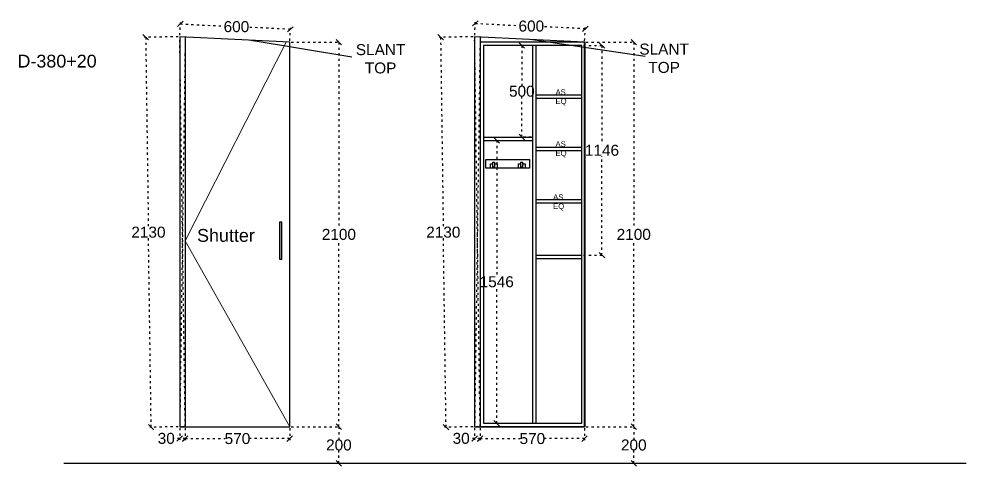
# Model space of a CAD drawing. Header units: millimetres. Extents: x 220712 to 1505573, y -354410 to 241923.
# Drawn here: x 285682 to 290849, y 85065 to 87507 of the extents above; entities that cross this region are included whole.
import ezdxf

# ---------------------------------------------------------------- set-up
doc = ezdxf.new("R2010")
doc.units = ezdxf.units.MM
doc.header["$MEASUREMENT"] = 0
doc.linetypes.add('ACAD_ISO03W100', pattern=[30, 12, -18])
doc.layers.add('Walls', color=253, linetype='Continuous')
doc.layers.add('Words', color=7, linetype='Continuous')
doc.styles.get("Standard").update_dxf_attribs({"font": 'arial.ttf'})
doc.dimstyles.get("Standard").update_dxf_attribs({"dimtxt": 60, "dimasz": 30, "dimexe": 7.75, "dimexo": 8.13, "dimgap": 0.63, "dimtad": 0, "dimtih": 1, "dimtoh": 1, "dimdec": 0, "dimzin": 0, "dimtxsty": 'Standard', "dimblk": 'OBLIQUE', "dimcen": 2.25, "dimclrd": 1, "dimclre": 1, "dimclrt": 1, "dimadec": 0, "dimazin": 0, "dimtfac": 1, "dimtdec": 0, "dimtofl": 0, "dimtmove": 0, "dimatfit": 3, "dimfxl": 1, "dimtolj": 1, "dimtzin": 0, "dimlwd": 30, "dimarcsym": 0})

# ---------------------------------------------------------------- blocks, each defined once
blk = doc.blocks.new('_Oblique')
at = {"color": 0, "linetype": 'ByBlock', "lineweight": -2}
blk.add_line((-0.5, -0.5), (0.5, 0.5), dxfattribs=at)
blk = doc.blocks.new('*D2272')
at = {"layer": 'Defpoints', "color": 0, "linetype": 'ACAD_ISO03W100', "lineweight": -2, "transparency": 16777216}
for p in [(286373, 87406.7), (286558.8, 87409.3), (286588.8, 85279.8)]:
    blk.add_point(p, dxfattribs=at)
at = {"layer": 'Walls', "color": 1, "linetype": 'ACAD_ISO03W100', "lineweight": -2, "transparency": 16777216}
for p, q in [((286550.6, 87409.2), (286365.2, 87406.6)), ((286580.6, 85279.7), (286395.2, 85277.1))]:
    blk.add_line(p, q, dxfattribs=at)
at = {"layer": 'Walls', "color": 1, "linetype": 'ACAD_ISO03W100', "lineweight": 30, "transparency": 16777216}
for p, q in [((286373, 87406.7), (286387.5, 86373.2)), ((286403, 85277.2), (286388.4, 86310.7))]:
    blk.add_line(p, q, dxfattribs=at)
at = {"layer": 'Walls', "color": 1, "linetype": 'ACAD_ISO03W100', "lineweight": 30, "transparency": 16777216, "xscale": 30, "yscale": 30, "zscale": 30}
for p, rotation in [((286373, 87406.7), 90.80711889457649), ((286403, 85277.2), 270.8071188945765)]:
    blk.add_blockref('_Oblique', p, dxfattribs=dict(at, rotation=rotation))
at = {"layer": 'Walls', "color": 1, "linetype": 'ACAD_ISO03W100', "transparency": 16777216, "insert": (286388, 86341.9), "char_height": 60, "attachment_point": 5}
blk.add_mtext('\\A1;2130', dxfattribs=at)
blk = doc.blocks.new('*D2273')
at = {"layer": 'Defpoints', "color": 0, "linetype": 'ACAD_ISO03W100', "lineweight": -2, "transparency": 16777216}
for p in [(287158.8, 87379.8), (287427.2, 87379.8), (287158.8, 85279.8)]:
    blk.add_point(p, dxfattribs=at)
at = {"layer": 'Walls', "color": 1, "linetype": 'ACAD_ISO03W100', "lineweight": -2, "transparency": 16777216}
for p, q in [((287166.9, 87379.8), (287435, 87379.8)), ((287166.9, 85279.8), (287435, 85279.8))]:
    blk.add_line(p, q, dxfattribs=at)
at = {"layer": 'Walls', "color": 1, "linetype": 'ACAD_ISO03W100', "lineweight": 30, "transparency": 16777216}
for p, q in [((287427.2, 87379.8), (287427.2, 86361.1)), ((287427.2, 85279.8), (287427.2, 86298.5))]:
    blk.add_line(p, q, dxfattribs=at)
at = {"layer": 'Walls', "color": 1, "linetype": 'ACAD_ISO03W100', "lineweight": 30, "transparency": 16777216, "xscale": 30, "yscale": 30, "zscale": 30}
for p, rotation in [((287427.2, 87379.8), 90), ((287427.2, 85279.8), 270)]:
    blk.add_blockref('_Oblique', p, dxfattribs=dict(at, rotation=rotation))
at = {"layer": 'Walls', "color": 1, "linetype": 'ACAD_ISO03W100', "transparency": 16777216, "insert": (287427.2, 86329.8), "char_height": 60, "attachment_point": 5}
blk.add_mtext('\\A1;2100', dxfattribs=at)
blk = doc.blocks.new('*D2107')
at = {"layer": 'Defpoints', "color": 0, "linetype": 'ACAD_ISO03W100', "lineweight": -2, "transparency": 16777216}
for p in [(286562.2, 87479.5), (286558.8, 87409.3), (287158.8, 87379.8)]:
    blk.add_point(p, dxfattribs=at)
at = {"layer": 'Walls', "color": 1, "linetype": 'ACAD_ISO03W100', "lineweight": -2, "transparency": 16777216}
for p, q in [((286559.1, 87417.4), (286562.6, 87487.3)), ((287159.1, 87387.9), (287162.6, 87457.8))]:
    blk.add_line(p, q, dxfattribs=at)
at = {"layer": 'Walls', "color": 1, "linetype": 'ACAD_ISO03W100', "lineweight": 30, "transparency": 16777216}
for p, q in [((286562.2, 87479.5), (286801.2, 87467.8)), ((287162.2, 87450), (286935.2, 87461.2))]:
    blk.add_line(p, q, dxfattribs=at)
at = {"layer": 'Walls', "color": 1, "linetype": 'ACAD_ISO03W100', "lineweight": 30, "transparency": 16777216, "xscale": 30, "yscale": 30, "zscale": 30}
for p, rotation in [((286562.2, 87479.5), 177.1852241569176), ((287162.2, 87450), 357.1852241569176)]:
    blk.add_blockref('_Oblique', p, dxfattribs=dict(at, rotation=rotation))
at = {"layer": 'Walls', "color": 1, "linetype": 'ACAD_ISO03W100', "transparency": 16777216, "insert": (286868.2, 87464.5), "char_height": 60, "attachment_point": 5}
blk.add_mtext('\\A1;600', dxfattribs=at)
blk = doc.blocks.new('*D2274')
at = {"layer": 'Defpoints', "color": 0, "linetype": 'ACAD_ISO03W100', "lineweight": -2, "transparency": 16777216}
for p in [(286588.8, 85280.3), (287158.8, 85279.8), (287158.8, 85214.8)]:
    blk.add_point(p, dxfattribs=at)
at = {"layer": 'Walls', "color": 1, "linetype": 'ACAD_ISO03W100', "lineweight": -2, "transparency": 16777216}
for p, q in [((286588.8, 85272.2), (286588.8, 85207.1)), ((287158.8, 85271.7), (287158.8, 85207.1))]:
    blk.add_line(p, q, dxfattribs=at)
at = {"layer": 'Walls', "color": 1, "linetype": 'ACAD_ISO03W100', "lineweight": 30, "transparency": 16777216}
for p, q in [((286588.8, 85214.8), (286806.9, 85214.8)), ((287158.8, 85214.8), (286940.6, 85214.8))]:
    blk.add_line(p, q, dxfattribs=at)
at = {"layer": 'Walls', "color": 1, "linetype": 'ACAD_ISO03W100', "lineweight": 30, "transparency": 16777216, "xscale": 30, "yscale": 30, "zscale": 30, "rotation": 180}
blk.add_blockref('_Oblique', (286588.8, 85214.8), dxfattribs=at)
at = {"layer": 'Walls', "color": 1, "linetype": 'ACAD_ISO03W100', "lineweight": 30, "transparency": 16777216, "xscale": 30, "yscale": 30, "zscale": 30}
blk.add_blockref('_Oblique', (287158.8, 85214.8), dxfattribs=at)
at = {"layer": 'Walls', "color": 1, "linetype": 'ACAD_ISO03W100', "transparency": 16777216, "insert": (286873.8, 85214.8), "char_height": 60, "attachment_point": 5}
blk.add_mtext('\\A1;570', dxfattribs=at)
blk = doc.blocks.new('*D2275')
at = {"layer": 'Defpoints', "color": 0, "linetype": 'ACAD_ISO03W100', "lineweight": -2, "transparency": 16777216}
for p in [(286558.8, 85280.7), (286588.8, 85280.3), (286558.8, 85215.8)]:
    blk.add_point(p, dxfattribs=at)
at = {"layer": 'Walls', "color": 1, "linetype": 'ACAD_ISO03W100', "lineweight": -2, "transparency": 16777216}
for p, q in [((286558.8, 85272.6), (286558.8, 85208.1)), ((286588.8, 85272.2), (286588.8, 85208.1))]:
    blk.add_line(p, q, dxfattribs=at)
at = {"layer": 'Walls', "color": 1, "linetype": 'ACAD_ISO03W100', "lineweight": 30, "transparency": 16777216}
for p, q in [((286558.8, 85215.8), (286528.8, 85215.8)), ((286588.8, 85215.8), (286558.8, 85215.8))]:
    blk.add_line(p, q, dxfattribs=at)
at = {"layer": 'Walls', "color": 1, "linetype": 'ACAD_ISO03W100', "lineweight": 30, "transparency": 16777216, "xscale": 30, "yscale": 30, "zscale": 30, "rotation": 180}
blk.add_blockref('_Oblique', (286558.8, 85215.8), dxfattribs=at)
at = {"layer": 'Walls', "color": 1, "linetype": 'ACAD_ISO03W100', "lineweight": 30, "transparency": 16777216, "xscale": 30, "yscale": 30, "zscale": 30}
blk.add_blockref('_Oblique', (286588.8, 85215.8), dxfattribs=at)
at = {"layer": 'Walls', "color": 1, "linetype": 'ACAD_ISO03W100', "transparency": 16777216, "insert": (286485.3, 85215.8), "char_height": 60, "attachment_point": 5}
blk.add_mtext('\\A1;30', dxfattribs=at)
blk = doc.blocks.new('*D2263')
at = {"layer": 'Defpoints', "color": 0, "linetype": 'ACAD_ISO03W100', "lineweight": -2, "transparency": 16777216}
for p in [(287982, 87406.7), (288167.8, 87409.3), (288197.8, 85279.8)]:
    blk.add_point(p, dxfattribs=at)
at = {"layer": 'Walls', "color": 1, "linetype": 'ACAD_ISO03W100', "lineweight": -2, "transparency": 16777216}
for p, q in [((288159.6, 87409.2), (287974.2, 87406.6)), ((288189.6, 85279.7), (288004.2, 85277.1))]:
    blk.add_line(p, q, dxfattribs=at)
at = {"layer": 'Walls', "color": 1, "linetype": 'ACAD_ISO03W100', "lineweight": 30, "transparency": 16777216}
for p, q in [((287982, 87406.7), (287996.5, 86373.2)), ((288012, 85277.2), (287997.4, 86310.7))]:
    blk.add_line(p, q, dxfattribs=at)
at = {"layer": 'Walls', "color": 1, "linetype": 'ACAD_ISO03W100', "lineweight": 30, "transparency": 16777216, "xscale": 30, "yscale": 30, "zscale": 30}
for p, rotation in [((287982, 87406.7), 90.80711889457649), ((288012, 85277.2), 270.8071188945765)]:
    blk.add_blockref('_Oblique', p, dxfattribs=dict(at, rotation=rotation))
at = {"layer": 'Walls', "color": 1, "linetype": 'ACAD_ISO03W100', "transparency": 16777216, "insert": (287997, 86341.9), "char_height": 60, "attachment_point": 5}
blk.add_mtext('\\A1;2130', dxfattribs=at)
blk = doc.blocks.new('*D2264')
at = {"layer": 'Defpoints', "color": 0, "linetype": 'ACAD_ISO03W100', "lineweight": -2, "transparency": 16777216}
for p in [(288767.8, 87379.8), (289036.2, 87379.8), (288767.8, 85279.8)]:
    blk.add_point(p, dxfattribs=at)
at = {"layer": 'Walls', "color": 1, "linetype": 'ACAD_ISO03W100', "lineweight": -2, "transparency": 16777216}
for p, q in [((288775.9, 87379.8), (289044, 87379.8)), ((288775.9, 85279.8), (289044, 85279.8))]:
    blk.add_line(p, q, dxfattribs=at)
at = {"layer": 'Walls', "color": 1, "linetype": 'ACAD_ISO03W100', "lineweight": 30, "transparency": 16777216}
for p, q in [((289036.2, 87379.8), (289036.2, 86361.1)), ((289036.2, 85279.8), (289036.2, 86298.5))]:
    blk.add_line(p, q, dxfattribs=at)
at = {"layer": 'Walls', "color": 1, "linetype": 'ACAD_ISO03W100', "lineweight": 30, "transparency": 16777216, "xscale": 30, "yscale": 30, "zscale": 30}
for p, rotation in [((289036.2, 87379.8), 90), ((289036.2, 85279.8), 270)]:
    blk.add_blockref('_Oblique', p, dxfattribs=dict(at, rotation=rotation))
at = {"layer": 'Walls', "color": 1, "linetype": 'ACAD_ISO03W100', "transparency": 16777216, "insert": (289036.2, 86329.8), "char_height": 60, "attachment_point": 5}
blk.add_mtext('\\A1;2100', dxfattribs=at)
blk = doc.blocks.new('*D2106')
at = {"layer": 'Defpoints', "color": 0, "linetype": 'ACAD_ISO03W100', "lineweight": -2, "transparency": 16777216}
for p in [(288171.4, 87482.5), (288167.8, 87409.3), (288767.8, 87379.8)]:
    blk.add_point(p, dxfattribs=at)
at = {"layer": 'Walls', "color": 1, "linetype": 'ACAD_ISO03W100', "lineweight": -2, "transparency": 16777216}
for p, q in [((288168.1, 87417.4), (288171.7, 87490.3)), ((288768.1, 87387.9), (288771.7, 87460.8))]:
    blk.add_line(p, q, dxfattribs=at)
at = {"layer": 'Walls', "color": 1, "linetype": 'ACAD_ISO03W100', "lineweight": 30, "transparency": 16777216}
for p, q in [((288171.4, 87482.5), (288410.2, 87470.8)), ((288771.4, 87453), (288544.2, 87464.2))]:
    blk.add_line(p, q, dxfattribs=at)
at = {"layer": 'Walls', "color": 1, "linetype": 'ACAD_ISO03W100', "lineweight": 30, "transparency": 16777216, "xscale": 30, "yscale": 30, "zscale": 30}
for p, rotation in [((288171.4, 87482.5), 177.1852241569176), ((288771.4, 87453), 357.1852241569176)]:
    blk.add_blockref('_Oblique', p, dxfattribs=dict(at, rotation=rotation))
at = {"layer": 'Walls', "color": 1, "linetype": 'ACAD_ISO03W100', "transparency": 16777216, "insert": (288477.2, 87467.5), "char_height": 60, "attachment_point": 5}
blk.add_mtext('\\A1;600', dxfattribs=at)
blk = doc.blocks.new('*D2265')
at = {"layer": 'Defpoints', "color": 0, "linetype": 'ACAD_ISO03W100', "lineweight": -2, "transparency": 16777216}
for p in [(288197.8, 85280.3), (288767.8, 85279.8), (288767.8, 85214.8)]:
    blk.add_point(p, dxfattribs=at)
at = {"layer": 'Walls', "color": 1, "linetype": 'ACAD_ISO03W100', "lineweight": -2, "transparency": 16777216}
for p, q in [((288197.8, 85272.2), (288197.8, 85207.1)), ((288767.8, 85271.7), (288767.8, 85207.1))]:
    blk.add_line(p, q, dxfattribs=at)
at = {"layer": 'Walls', "color": 1, "linetype": 'ACAD_ISO03W100', "lineweight": 30, "transparency": 16777216}
for p, q in [((288197.8, 85214.8), (288415.9, 85214.8)), ((288767.8, 85214.8), (288549.6, 85214.8))]:
    blk.add_line(p, q, dxfattribs=at)
at = {"layer": 'Walls', "color": 1, "linetype": 'ACAD_ISO03W100', "lineweight": 30, "transparency": 16777216, "xscale": 30, "yscale": 30, "zscale": 30, "rotation": 180}
blk.add_blockref('_Oblique', (288197.8, 85214.8), dxfattribs=at)
at = {"layer": 'Walls', "color": 1, "linetype": 'ACAD_ISO03W100', "lineweight": 30, "transparency": 16777216, "xscale": 30, "yscale": 30, "zscale": 30}
blk.add_blockref('_Oblique', (288767.8, 85214.8), dxfattribs=at)
at = {"layer": 'Walls', "color": 1, "linetype": 'ACAD_ISO03W100', "transparency": 16777216, "insert": (288482.8, 85214.8), "char_height": 60, "attachment_point": 5}
blk.add_mtext('\\A1;570', dxfattribs=at)
blk = doc.blocks.new('*D2266')
at = {"layer": 'Defpoints', "color": 0, "linetype": 'ACAD_ISO03W100', "lineweight": -2, "transparency": 16777216}
for p in [(288167.8, 85280.7), (288197.8, 85280.3), (288167.8, 85215.8)]:
    blk.add_point(p, dxfattribs=at)
at = {"layer": 'Walls', "color": 1, "linetype": 'ACAD_ISO03W100', "lineweight": -2, "transparency": 16777216}
for p, q in [((288167.8, 85272.6), (288167.8, 85208.1)), ((288197.8, 85272.2), (288197.8, 85208.1))]:
    blk.add_line(p, q, dxfattribs=at)
at = {"layer": 'Walls', "color": 1, "linetype": 'ACAD_ISO03W100', "lineweight": 30, "transparency": 16777216}
for p, q in [((288167.8, 85215.8), (288137.8, 85215.8)), ((288197.8, 85215.8), (288167.8, 85215.8))]:
    blk.add_line(p, q, dxfattribs=at)
at = {"layer": 'Walls', "color": 1, "linetype": 'ACAD_ISO03W100', "lineweight": 30, "transparency": 16777216, "xscale": 30, "yscale": 30, "zscale": 30, "rotation": 180}
blk.add_blockref('_Oblique', (288167.8, 85215.8), dxfattribs=at)
at = {"layer": 'Walls', "color": 1, "linetype": 'ACAD_ISO03W100', "lineweight": 30, "transparency": 16777216, "xscale": 30, "yscale": 30, "zscale": 30}
blk.add_blockref('_Oblique', (288197.8, 85215.8), dxfattribs=at)
at = {"layer": 'Walls', "color": 1, "linetype": 'ACAD_ISO03W100', "transparency": 16777216, "insert": (288094.3, 85215.8), "char_height": 60, "attachment_point": 5}
blk.add_mtext('\\A1;30', dxfattribs=at)
blk = doc.blocks.new('*D2267')
at = {"layer": 'Defpoints', "color": 0, "linetype": 'ACAD_ISO03W100', "lineweight": -2, "transparency": 16777216}
for p in [(288425.5, 87361.8), (288753.2, 87361.8), (288484.5, 86861.8)]:
    blk.add_point(p, dxfattribs=at)
at = {"layer": 'Walls', "color": 1, "linetype": 'ACAD_ISO03W100', "lineweight": -2, "transparency": 16777216}
for p, q in [((288745.1, 87361.8), (288417.7, 87361.8)), ((288476.4, 86861.8), (288417.7, 86861.8))]:
    blk.add_line(p, q, dxfattribs=at)
at = {"layer": 'Walls', "color": 1, "linetype": 'ACAD_ISO03W100', "lineweight": 30, "transparency": 16777216}
for p, q in [((288425.5, 87361.8), (288425.5, 87143.1)), ((288425.5, 86861.8), (288425.5, 87080.5))]:
    blk.add_line(p, q, dxfattribs=at)
at = {"layer": 'Walls', "color": 1, "linetype": 'ACAD_ISO03W100', "lineweight": 30, "transparency": 16777216, "xscale": 30, "yscale": 30, "zscale": 30}
for p, rotation in [((288425.5, 87361.8), 90), ((288425.5, 86861.8), 270)]:
    blk.add_blockref('_Oblique', p, dxfattribs=dict(at, rotation=rotation))
at = {"layer": 'Walls', "color": 1, "linetype": 'ACAD_ISO03W100', "transparency": 16777216, "insert": (288425.5, 87111.8), "char_height": 60, "attachment_point": 5}
blk.add_mtext('\\A1;500', dxfattribs=at)
blk = doc.blocks.new('*D2268')
at = {"layer": 'Defpoints', "color": 0, "linetype": 'ACAD_ISO03W100', "lineweight": -2, "transparency": 16777216}
for p in [(287158.8, 85279.8), (287158.8, 85079.8), (287427.3, 85079.8)]:
    blk.add_point(p, dxfattribs=at)
at = {"layer": 'Walls', "color": 1, "linetype": 'ACAD_ISO03W100', "lineweight": -2, "transparency": 16777216}
for p, q in [((287166.9, 85279.8), (287435, 85279.8)), ((287166.9, 85079.8), (287435, 85079.8))]:
    blk.add_line(p, q, dxfattribs=at)
at = {"layer": 'Walls', "color": 1, "linetype": 'ACAD_ISO03W100', "lineweight": 30, "transparency": 16777216}
for p, q in [((287427.3, 85279.8), (287427.3, 85211.1)), ((287427.3, 85079.8), (287427.3, 85148.5))]:
    blk.add_line(p, q, dxfattribs=at)
at = {"layer": 'Walls', "color": 1, "linetype": 'ACAD_ISO03W100', "lineweight": 30, "transparency": 16777216, "xscale": 30, "yscale": 30, "zscale": 30}
for p, rotation in [((287427.3, 85279.8), 90), ((287427.3, 85079.8), 270)]:
    blk.add_blockref('_Oblique', p, dxfattribs=dict(at, rotation=rotation))
at = {"layer": 'Walls', "color": 1, "linetype": 'ACAD_ISO03W100', "transparency": 16777216, "insert": (287427.3, 85179.8), "char_height": 60, "attachment_point": 5}
blk.add_mtext('\\A1;200', dxfattribs=at)
blk = doc.blocks.new('*D2269')
at = {"layer": 'Defpoints', "color": 0, "linetype": 'ACAD_ISO03W100', "lineweight": -2, "transparency": 16777216}
for p in [(288767.8, 85279.8), (288767.8, 85079.8), (289036.3, 85079.8)]:
    blk.add_point(p, dxfattribs=at)
at = {"layer": 'Walls', "color": 1, "linetype": 'ACAD_ISO03W100', "lineweight": -2, "transparency": 16777216}
for p, q in [((288775.9, 85279.8), (289044, 85279.8)), ((288775.9, 85079.8), (289044, 85079.8))]:
    blk.add_line(p, q, dxfattribs=at)
at = {"layer": 'Walls', "color": 1, "linetype": 'ACAD_ISO03W100', "lineweight": 30, "transparency": 16777216}
for p, q in [((289036.3, 85279.8), (289036.3, 85211.1)), ((289036.3, 85079.8), (289036.3, 85148.5))]:
    blk.add_line(p, q, dxfattribs=at)
at = {"layer": 'Walls', "color": 1, "linetype": 'ACAD_ISO03W100', "lineweight": 30, "transparency": 16777216, "xscale": 30, "yscale": 30, "zscale": 30}
for p, rotation in [((289036.3, 85279.8), 90), ((289036.3, 85079.8), 270)]:
    blk.add_blockref('_Oblique', p, dxfattribs=dict(at, rotation=rotation))
at = {"layer": 'Walls', "color": 1, "linetype": 'ACAD_ISO03W100', "transparency": 16777216, "insert": (289036.3, 85179.8), "char_height": 60, "attachment_point": 5}
blk.add_mtext('\\A1;200', dxfattribs=at)
blk = doc.blocks.new('*D2270')
at = {"layer": 'Defpoints', "color": 0, "linetype": 'ACAD_ISO03W100', "lineweight": -2, "transparency": 16777216}
for p in [(288215.8, 86843.8), (288215.8, 85298.3), (288288.5, 85298.3)]:
    blk.add_point(p, dxfattribs=at)
at = {"layer": 'Walls', "color": 1, "linetype": 'ACAD_ISO03W100', "lineweight": -2, "transparency": 16777216}
for p, q in [((288223.9, 86843.8), (288296.3, 86843.8)), ((288223.9, 85298.3), (288296.3, 85298.3))]:
    blk.add_line(p, q, dxfattribs=at)
at = {"layer": 'Walls', "color": 1, "linetype": 'ACAD_ISO03W100', "lineweight": 30, "transparency": 16777216}
for p, q in [((288288.5, 86843.8), (288288.5, 86102.3)), ((288288.5, 85298.3), (288288.5, 86039.8))]:
    blk.add_line(p, q, dxfattribs=at)
at = {"layer": 'Walls', "color": 1, "linetype": 'ACAD_ISO03W100', "lineweight": 30, "transparency": 16777216, "xscale": 30, "yscale": 30, "zscale": 30}
for p, rotation in [((288288.5, 86843.8), 90), ((288288.5, 85298.3), 270)]:
    blk.add_blockref('_Oblique', p, dxfattribs=dict(at, rotation=rotation))
at = {"layer": 'Walls', "color": 1, "linetype": 'ACAD_ISO03W100', "transparency": 16777216, "insert": (288288.5, 86071.1), "char_height": 60, "attachment_point": 5}
blk.add_mtext('\\A1;1546', dxfattribs=at)
blk = doc.blocks.new('*D2271')
at = {"layer": 'Defpoints', "color": 0, "linetype": 'ACAD_ISO03W100', "lineweight": -2, "transparency": 16777216}
for p in [(288753.2, 87361.8), (288753.2, 86216.3), (288862.8, 86216.3)]:
    blk.add_point(p, dxfattribs=at)
at = {"layer": 'Walls', "color": 1, "linetype": 'ACAD_ISO03W100', "lineweight": -2, "transparency": 16777216}
for p, q in [((288761.3, 87361.8), (288870.5, 87361.8)), ((288761.3, 86216.3), (288870.5, 86216.3))]:
    blk.add_line(p, q, dxfattribs=at)
at = {"layer": 'Walls', "color": 1, "linetype": 'ACAD_ISO03W100', "lineweight": 30, "transparency": 16777216}
for p, q in [((288862.8, 87361.8), (288862.8, 86820.3)), ((288862.8, 86216.3), (288862.8, 86757.8))]:
    blk.add_line(p, q, dxfattribs=at)
at = {"layer": 'Walls', "color": 1, "linetype": 'ACAD_ISO03W100', "lineweight": 30, "transparency": 16777216, "xscale": 30, "yscale": 30, "zscale": 30}
for p, rotation in [((288862.8, 87361.8), 90), ((288862.8, 86216.3), 270)]:
    blk.add_blockref('_Oblique', p, dxfattribs=dict(at, rotation=rotation))
at = {"layer": 'Walls', "color": 1, "linetype": 'ACAD_ISO03W100', "transparency": 16777216, "insert": (288862.8, 86789.1), "char_height": 60, "attachment_point": 5}
blk.add_mtext('\\A1;1146', dxfattribs=at)

msp = doc.modelspace()

# ---------------------------------------------------------------- hatches: boundary and pattern name
at = {"true_color": 0x000000}
h = msp.add_hatch(color=18, dxfattribs=at)
h.dxf.hatch_style = 1
h.paths.add_polyline_path([(287116.5, 86397.7), (287104.1, 86397.7), (287104.1, 86195.4), (287116.5, 86195.4)])

# ---------------------------------------------------------------- linework, layer by layer
at = {"color": 252, "lineweight": 0, "true_color": 0x939598}
for p, q in [((287138.8, 87380.8), (286588.8, 86294.1)), ((286588.8, 86294.1), (287158.8, 85279.8))]:
    msp.add_line(p, q, dxfattribs=at)
at = {"color": 18, "true_color": 0x000000}
for points in [[(288284.6, 86691.8), (288228.2, 86691.8), (288228.2, 86738.5), (288467.2, 86738.5), (288467.2, 86691.8), (288284.6, 86691.8)], [(288275.6, 86716.2), (288290.8, 86716.2), (288290.8, 86692.7), (288253.9, 86692.7), (288253.9, 86716.2), (288267.8, 86716.2)], [(288428.4, 86716.2), (288443.6, 86716.2), (288443.6, 86692.7), (288406.8, 86692.7), (288406.8, 86716.2), (288420.7, 86716.2)]]:
    msp.add_lwpolyline(points, dxfattribs=at)
for points in [[(288267.8, 86723.9), (288275.6, 86723.9), (288275.6, 86697.4), (288267.8, 86697.4)], [(288420.7, 86723.9), (288428.4, 86723.9), (288428.4, 86697.4), (288420.7, 86697.4)], [(287116.5, 86397.7), (287104.1, 86397.7), (287104.1, 86195.4), (287116.5, 86195.4)]]:
    msp.add_lwpolyline(points, close=True, dxfattribs=at)
at = {"layer": 'Walls', "color": 18, "true_color": 0x000000}
for p, q in [((287158.8, 87379.8), (286558.8, 87409.3)), ((286558.8, 87409.3), (286558.8, 87379.8)), ((286588.8, 87407.8), (286588.8, 85279.8)), ((288767.8, 87379.8), (288167.8, 87409.3)), ((288167.8, 87409.3), (288167.8, 87379.8)), ((288197.8, 87407.8), (288197.8, 85279.8)), ((286558.8, 87379.8), (286558.8, 85279.8)), ((287158.8, 85279.8), (287158.8, 87379.8)), ((288167.8, 87379.8), (288167.8, 85279.8)), ((288484.5, 87361.8), (288484.5, 85298.3)), ((288502.5, 87361.8), (288502.5, 85298.3)), ((288767.8, 85279.8), (288767.8, 87379.8)), ((288502.5, 87092.3), (288753.2, 87092.3)), ((288502.5, 87074.3), (288753.2, 87074.3)), ((288215.8, 86861.8), (288484.5, 86861.8)), ((288215.8, 86843.8), (288484.5, 86843.8)), ((288502.5, 86806.3), (288753.2, 86806.3)), ((288502.5, 86788.3), (288753.2, 86788.3)), ((288502.5, 86520.3), (288753.2, 86520.3)), ((288502.5, 86502.3), (288753.2, 86502.3)), ((288502.5, 86216.3), (288753.2, 86216.3)), ((288502.5, 86198.3), (288753.2, 86198.3)), ((286558.8, 85279.8), (287158.8, 85279.8)), ((288167.8, 85279.8), (288767.8, 85279.8)), ((285925.8, 85079.8), (290849.2, 85079.8))]:
    msp.add_line(p, q, dxfattribs=at)
at = {"layer": 'Walls', "color": 240, "linetype": 'ACAD_ISO03W100', "true_color": 0xed1f24}
for p, q in [((286588.8, 85279.8), (286558.8, 87409.3)), ((286588.8, 87407.8), (286558.8, 85279.8)), ((288197.8, 85279.8), (288167.8, 87409.3)), ((288197.8, 87407.8), (288167.8, 85279.8)), ((286558.8, 85279.8), (286558.8, 85279.8)), ((286558.8, 85279.8), (286588.8, 85279.8)), ((288167.8, 85279.8), (288167.8, 85279.8)), ((288167.8, 85279.8), (288197.8, 85279.8))]:
    msp.add_line(p, q, dxfattribs=at)
at = {"layer": 'Walls', "color": 18, "true_color": 0x000000}
for points in [[(288771.2, 87379.8), (288197.8, 87379.8), (288197.8, 85280.3), (288771.2, 85280.3)], [(288753.2, 87361.8), (288215.8, 87361.8), (288215.8, 85298.3), (288753.2, 85298.3)]]:
    msp.add_lwpolyline(points, close=True, dxfattribs=at)

# ---------------------------------------------------------------- texts
at = {"char_height": 70, "attachment_point": 1}
for s, insert in [('D-380+20', (285673.5, 87311.4)), ('Shutter', (286653.4, 86359.6))]:
    msp.add_mtext_dynamic_manual_height_columns(s, width=1609.978, gutter_width=12.5, heights=[0], dxfattribs=dict(at, insert=insert))
at = {"layer": 'Words', "color": 0, "attachment_point": 1}
for s, width, heights, insert, char_height in [('\\pxqc,t2;SLANT \\PTOP', 354.727, [440.1], (287477.5, 87369.1), 60), ('\\pxqc,t2;SLANT \\PTOP', 354.727, [440.1], (289024.4, 87372.1), 60), ('AS\\PEQ', 1178.022, [0], (288609.2, 87122.3), 30), ('AS\\PEQ', 1178.022, [0], (288609.2, 86838.7), 30), ('AS\\PEQ', 1178.022, [0], (288596.2, 86548.7), 30)]:
    msp.add_mtext_dynamic_manual_height_columns(s, width=width, gutter_width=866.4, heights=heights, dxfattribs=dict(at, insert=insert, char_height=char_height))

# ---------------------------------------------------------------- dimensions: what is measured, and where the dimension line sits
at = {"layer": 'Walls', "color": 240, "linetype": 'ACAD_ISO03W100', "true_color": 0xed1f24}
for base, p1, p2, picture, middle in [((286562.2, 87479.5), (287158.8, 87379.8), (286558.8, 87409.3), '*D2107', (286868.2, 87464.5)), ((288171.4, 87482.5), (288767.8, 87379.8), (288167.8, 87409.3), '*D2106', (288477.2, 87467.5))]:
    dim = msp.add_linear_dim(base=base, p1=p1, p2=p2, angle=177.1852, text='600', dimstyle='Standard', dxfattribs=at)
    dim.commit()
    dim.dimension.update_dxf_attribs({"geometry": picture, "text_midpoint": middle, "dimtype": 161})
for p1, p2, picture, middle in [((286588.8, 85279.8), (286558.8, 87409.3), '*D2272', (286388, 86341.9)), ((288197.8, 85279.8), (288167.8, 87409.3), '*D2263', (287997, 86341.9))]:
    dim = msp.add_aligned_dim(p1=p1, p2=p2, distance=185.8, dimstyle='Standard', dxfattribs=at)
    dim.commit()
    dim.dimension.update_dxf_attribs({"geometry": picture, "text_midpoint": middle})
for base, p1, p2, picture, middle in [((287427.3, 87379.8), (287158.8, 85279.8), (287158.8, 87379.8), '*D2273', (287427.2, 86329.8)), ((289036.3, 87379.8), (288767.8, 85279.8), (288767.8, 87379.8), '*D2264', (289036.2, 86329.8))]:
    dim = msp.add_linear_dim(base=base, p1=p1, p2=p2, angle=90, dimstyle='Standard', dxfattribs=at)
    dim.commit()
    dim.dimension.update_dxf_attribs({"geometry": picture, "text_midpoint": middle, "dimtype": 160})
at = {"layer": 'Walls', "color": 18, "linetype": 'ACAD_ISO03W100', "true_color": 0x000000}
for base, p1, p2, picture, middle in [((288425.5, 87361.8), (288484.5, 86861.8), (288753.2, 87361.8), '*D2267', (288425.5, 87111.8)), ((288862.75, 86216.31309), (288753.2184357, 87361.81309), (288753.2184357, 86216.31309), '*D2271', (288862.75, 86789.06309)), ((287427.3, 85079.8), (287158.8, 85279.8), (287158.8, 85079.8), '*D2268', (287427.3, 85179.8)), ((289036.3, 85079.8), (288767.8, 85279.8), (288767.8, 85079.8), '*D2269', (289036.3, 85179.8))]:
    dim = msp.add_linear_dim(base=base, p1=p1, p2=p2, angle=90, dimstyle='Standard', dxfattribs=at)
    dim.commit()
    dim.dimension.update_dxf_attribs({"geometry": picture, "text_midpoint": middle})
dim = msp.add_linear_dim(base=(288288.5, 85298.31309), p1=(288215.75, 86843.81309), p2=(288215.75, 85298.31309), angle=90, dimstyle='Standard', dxfattribs=at)
dim.commit()
dim.dimension.update_dxf_attribs({"geometry": '*D2270', "text_midpoint": (288288.5, 86071.06309), "dimtype": 160})
at = {"layer": 'Walls', "color": 240, "linetype": 'ACAD_ISO03W100', "true_color": 0xed1f24}
for base, p1, p2, picture, middle in [((286558.8, 85215.8), (286588.8, 85280.3), (286558.8, 85280.7), '*D2275', (286485.3, 85215.8)), ((287158.8, 85214.8), (286588.8, 85280.3), (287158.8, 85279.8), '*D2274', (286873.8, 85214.8)), ((288167.8, 85215.8), (288197.8, 85280.3), (288167.8, 85280.7), '*D2266', (288094.3, 85215.8)), ((288767.8, 85214.8), (288197.8, 85280.3), (288767.8, 85279.8), '*D2265', (288482.8, 85214.8))]:
    dim = msp.add_linear_dim(base=base, p1=p1, p2=p2, dimstyle='Standard', dxfattribs=at)
    dim.commit()
    dim.dimension.update_dxf_attribs({"geometry": picture, "text_midpoint": middle, "dimtype": 160})

# ---------------------------------------------------------------- leaders
at = {"layer": 'Walls', "color": 252, "linetype": 'ByBlock', "true_color": 0x939598}
for points in [[(286937.5, 87391.9), (287498.5, 87299.5)], [(288484.4, 87394.9), (289098.5, 87302.6)]]:
    msp.add_leader(points, dimstyle='Standard', override={"dimgap": 0.63, "dimtad": 0}, dxfattribs=at)

doc.saveas('drawing.dxf')
